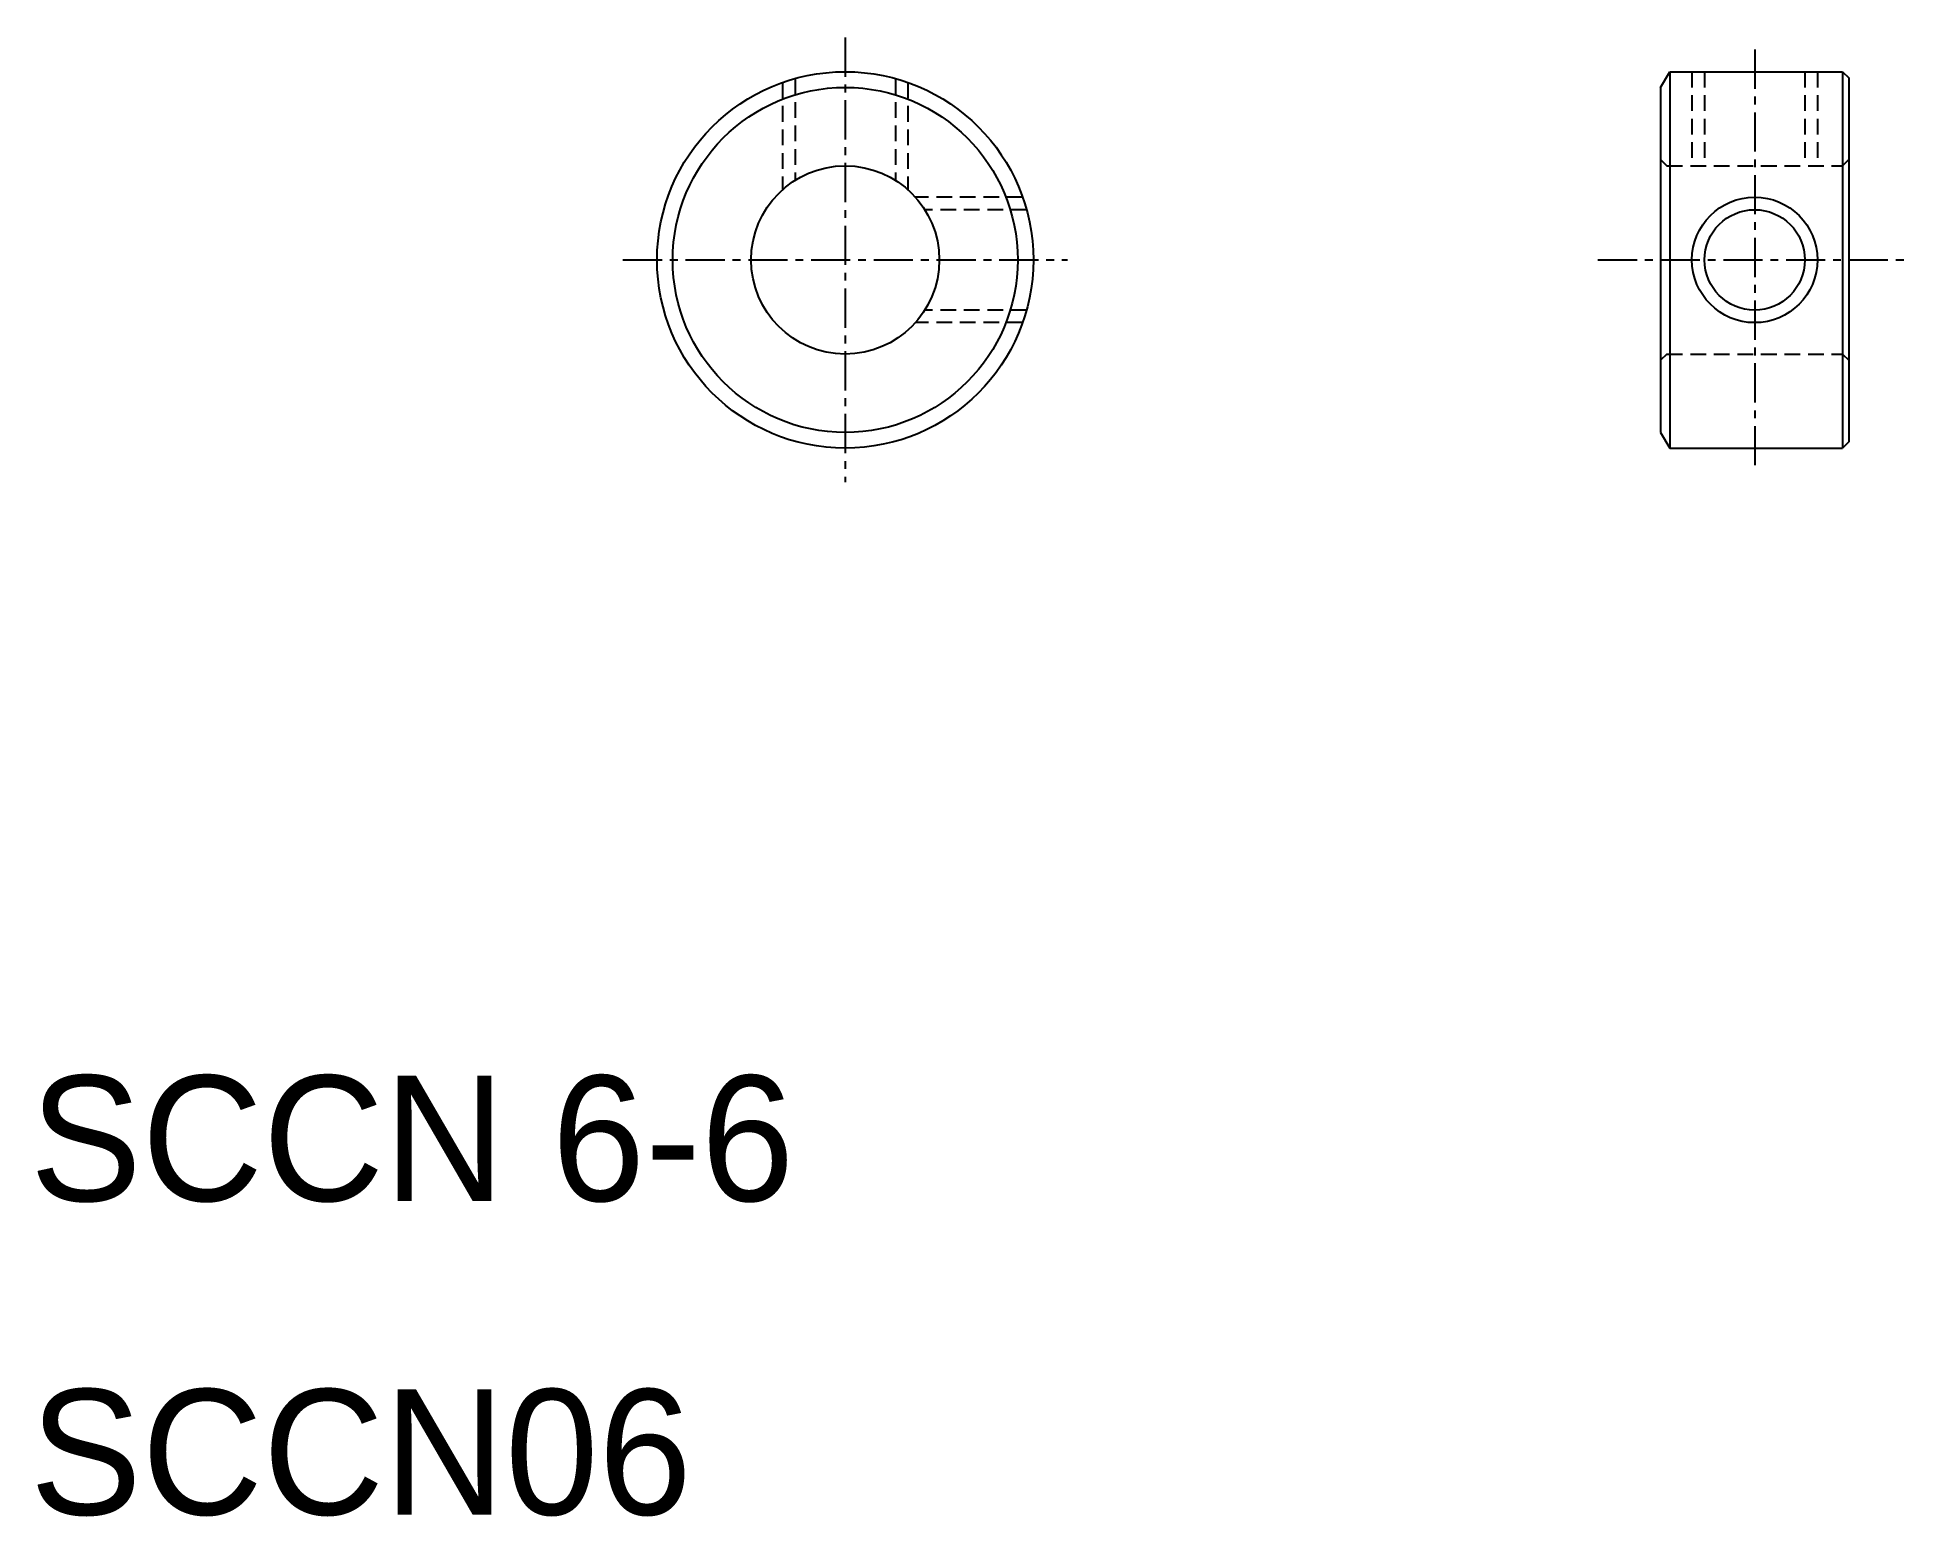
# Model space of a CAD drawing. Extents: x 10.2 to 70, y 9.9 to 57.1.
import ezdxf

# ---------------------------------------------------------------- set-up
doc = ezdxf.new("R2010")
doc.units = 0
doc.linetypes.add('CENTER', pattern=[2, 1.25, -0.25, 0.25, -0.25])
doc.linetypes.add('DASHED', pattern=[0.75, 0.5, -0.25])
doc.layers.get('0').update_dxf_attribs({"linetype": 'CONTINUOUS'})
doc.layers.add('CENTER', color=1, linetype='CENTER')

msp = doc.modelspace()

# ---------------------------------------------------------------- linework, layer by layer
at = {"color": 3, "linetype": 'DASHED'}
for p, q in [((34, 55.657), (34, 52.236)), ((34.4, 55.783), (34.4, 52.538)), ((37.6, 55.783), (37.6, 52.538)), ((38, 55.657), (38, 52.236)), ((63, 56), (63, 53)), ((63.4, 56), (63.4, 53)), ((66.6, 56), (66.6, 53)), ((67, 56), (67, 53)), ((62, 53.2), (62.2, 53)), ((68, 53.2), (67.8, 53)), ((62.2, 53), (67.8, 53)), ((41.657, 52), (38.236, 52)), ((41.783, 51.6), (38.538, 51.6)), ((41.657, 48), (38.236, 48)), ((41.783, 48.4), (38.538, 48.4)), ((62.2, 47), (62, 46.8)), ((62.2, 47), (67.8, 47)), ((67.8, 47), (68, 46.8))]:
    msp.add_line(p, q, dxfattribs=at)
at = {"color": 7, "linetype": 'CONTINUOUS'}
for p, q in [((62, 55.5), (62.289, 56)), ((62.289, 56), (62.289, 44)), ((62.289, 56), (67.8, 56)), ((67.8, 56), (68, 55.8)), ((67.8, 56), (67.8, 44)), ((68, 55.8), (68, 44.2)), ((62, 55.5), (62, 44.5)), ((62, 44.5), (62.289, 44)), ((62.289, 44), (67.8, 44)), ((68, 44.2), (67.8, 44))]:
    msp.add_line(p, q, dxfattribs=at)
for centre, radius in [((36, 50), 6), ((36, 50), 5.5), ((36, 50), 3), ((65, 50), 1.6)]:
    msp.add_circle(centre, radius, dxfattribs=at)
at = {"color": 3, "linetype": 'CONTINUOUS'}
msp.add_circle((65, 50), 2, dxfattribs=at)
at = {"layer": 'CENTER', "color": 1, "linetype": 'CENTER'}
for p, q in [((36, 57.09), (36, 42.91)), ((65, 56.704), (65, 43.296)), ((28.91, 50), (43.09, 50)), ((60, 50), (70, 50))]:
    msp.add_line(p, q, dxfattribs=at)

# ---------------------------------------------------------------- texts
at = {"color": 7, "linetype": 'CONTINUOUS'}
for s, p in [('SCCN 6-6', (10, 20)), ('SCCN06', (10, 10))]:
    msp.add_text(s, height=4, dxfattribs=at).set_placement(p)

doc.saveas('drawing.dxf')
